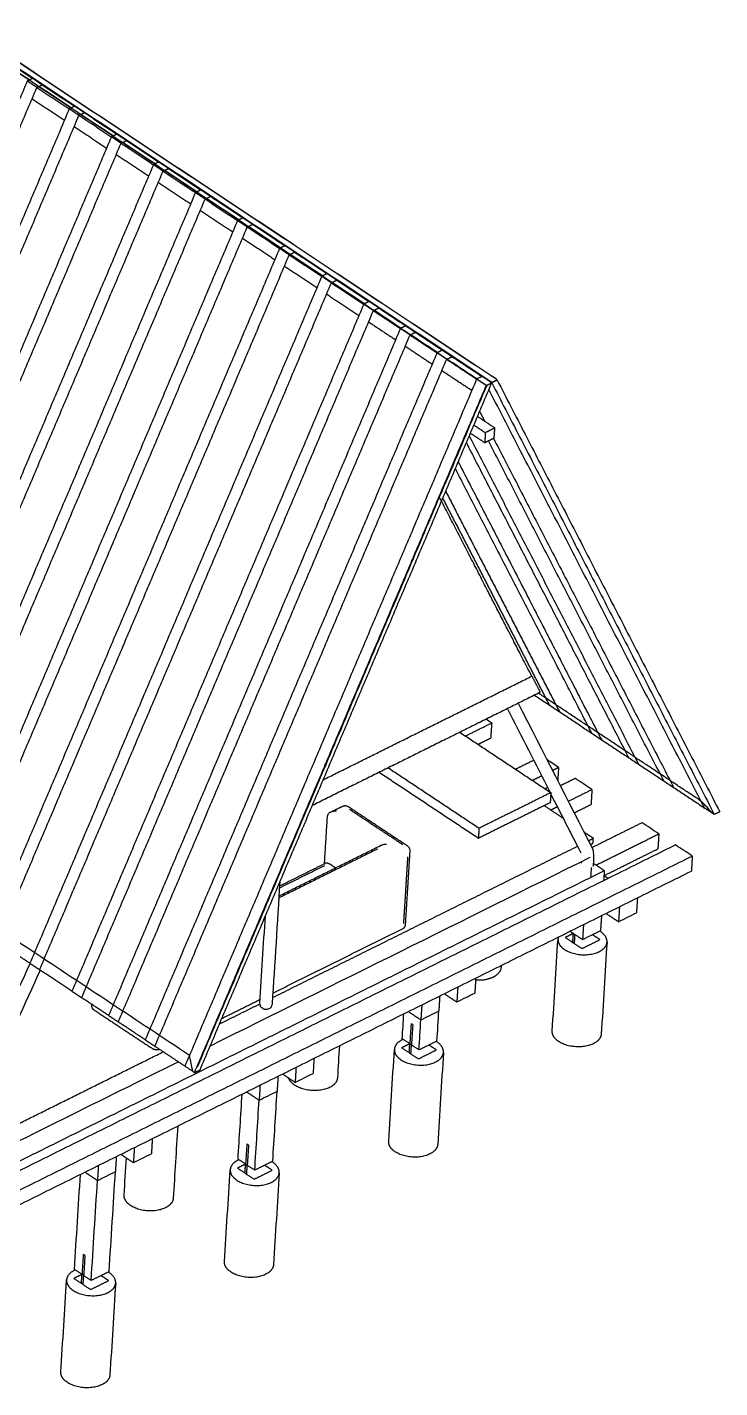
# Model space of a CAD drawing. Header units: centimetres. Extents: x 7653 to 15270, y 5751 to 14937.
# Drawn here: x 14525 to 15270, y 11449 to 12913 of the extents above; entities that cross this region are included whole.
import ezdxf

# ---------------------------------------------------------------- set-up
doc = ezdxf.new("R2010")
doc.units = ezdxf.units.CM
for name, color, linetype, true_color in [('Make2D$Visible$Curves$base', 7, 'Continuous', 0x000000), ('Make2D$Visible$Curves$Default', 7, 'Continuous', 0x000000), ('Make2D$Visible$Curves$estructura', 7, 'Continuous', 0x402a2a), ('Make2D$Visible$Curves$Mesa y bancas', 7, 'Continuous', 0x000000), ('Make2D$Visible$Curves$Segundo piso', 7, 'Continuous', 0x000000), ('Make2D$Visible$Curves$techo', 7, 'Continuous', 0x000000)]:
    doc.layers.add(name, color=color, linetype=linetype, true_color=true_color)

msp = doc.modelspace()

# ---------------------------------------------------------------- linework, layer by layer
at = {"layer": 'Make2D$Visible$Curves$base'}
for points, degree in [([(14996.2, 12150.2), (15010.3, 12157.2), (15024.4, 12164.2)], 2), ([(15024.4, 12164.2), (15022.3, 12165.5), (15020.3, 12166.9), (15018.3, 12168.2)], 3), ([(15024.4, 12164.2), (15023.8, 12156.1), (15023.3, 12148)], 2), ([(15009.7, 12141.2), (15016.5, 12144.6), (15023.3, 12148)], 2), ([(15069.7, 12124.1), (15059.9, 12119.2), (15050.1, 12114.4)], 2), ([(15096.3, 12116.4), (15092.1, 12119.2), (15088, 12121.9), (15083.9, 12124.6)], 3), ([(15089.7, 12113.2), (15093, 12114.8), (15096.3, 12116.4)], 2), ([(15096.3, 12116.4), (15095.8, 12109.3), (15095.4, 12102.1)], 2), ([(15068.1, 12102.4), (15073.1, 12104.9), (15078.1, 12107.4)], 2), ([(15114.2, 12104.5), (15106.2, 12100.5), (15098.2, 12096.6)], 2), ([(15132.2, 12092.6), (15126.2, 12096.6), (15120.2, 12100.5), (15114.2, 12104.5)], 3), ([(15081.6, 12093.5), (15083, 12094.2), (15084.5, 12094.9)], 2), ([(15086.6, 12090.8), (15086.3, 12090.6), (15086.1, 12090.5)], 2), ([(15106.7, 12079.9), (15119.4, 12086.2), (15132.2, 12092.6)], 2), ([(15132.2, 12092.6), (15131.7, 12084.5), (15131.2, 12076.4)], 2), ([(15101.5, 12061.4), (15091.1, 12068.3), (15080.8, 12075.2)], 2), ([(15087.8, 12070.5), (15091.4, 12072.3), (15095.1, 12074.1)], 2), ([(15113, 12067.4), (15122.1, 12071.9), (15131.2, 12076.4)], 2), ([(15101.3, 12061.6), (15101.4, 12061.6), (15101.4, 12061.6)], 2), ([(15186.1, 12056.8), (15159.1, 12043.4), (15132.1, 12029.9)], 2), ([(15204.1, 12044.9), (15198.1, 12048.8), (15192.1, 12052.8), (15186.1, 12056.8)], 3), ([(15133.7, 12040.1), (15128.6, 12043.4), (15123.5, 12046.8)], 2), ([(15128.3, 12037.4), (15131, 12038.7), (15133.7, 12040.1)], 2), ([(15133.3, 12034.7), (15133.5, 12037.4), (15133.7, 12040.1)], 2), ([(15136.5, 12011.2), (15170.3, 12028), (15204.1, 12044.9)], 2), ([(15204.1, 12044.9), (15203.6, 12036.8), (15203.1, 12028.7)], 2), ([(15222.1, 12032.9), (14787.3, 11816.9), (14352.6, 11600.8)], 2), ([(14788.7, 11868.6), (14952.7, 11950.1), (15116.7, 12031.6)], 2), ([(15130.4, 12033.2), (15131.9, 12033.9), (15133.3, 12034.7)], 2), ([(15145.1, 11999.9), (15174.1, 12014.3), (15203.1, 12028.7)], 2), ([(15240.1, 12021), (15234.1, 12025), (15228.1, 12028.9), (15222.1, 12032.9)], 3), ([(14370.5, 11588.9), (14805.3, 11804.9), (15240.1, 12021)], 2), ([(15145.5, 12005.3), (15139.5, 12009.2), (15133.6, 12013.2)], 2), ([(15240.1, 12021), (15239.6, 12012.9), (15239.1, 12004.8)], 2), ([(14369.5, 11572.7), (14804.3, 11788.8), (15239.1, 12004.8)], 2), ([(14430.5, 11650), (14788, 11827.6), (15145.5, 12005.3)], 2), ([(15145.5, 12005.3), (15145.1, 11999.9), (15144.8, 11994.5)], 2), ([(15149.6, 11996.9), (15147.4, 11998.4), (15145.1, 11999.9)], 2), ([(15161.8, 11966.4), (15161.3, 11958.3), (15160.8, 11950.3)], 2), ([(15181.1, 11976), (15180.6, 11968), (15180.1, 11959.9)], 2), ([(15142.5, 11956.8), (15141.9, 11948.7), (15141.4, 11940.7)], 2), ([(15147.3, 11959.2), (15154, 11954.7), (15160.8, 11950.3)], 2), ([(15160.8, 11950.3), (15167.2, 11953.5), (15173.6, 11956.7), (15180.1, 11959.9)], 3), ([(15112.2, 11937.6), (15107.9, 11935.5), (15103.5, 11933.3)], 2), ([(15108.6, 11940), (15115.4, 11935.5), (15122.1, 11931.1)], 2), ([(15111.6, 11927.9), (15111.9, 11932.8), (15112.2, 11937.6)], 2), ([(15113.4, 11926.7), (15113.7, 11931.6), (15114, 11936.4)], 2), ([(15123.1, 11947.2), (15122.6, 11939.1), (15122.1, 11931.1)], 2), ([(15122.1, 11931.1), (15128.6, 11934.3), (15135, 11937.5), (15141.4, 11940.7)], 3), ([(15140.8, 11931), (15136.8, 11933.7), (15132.7, 11936.4)], 2), ([(15089.5, 11832.6), (15091.6, 11865.6), (15093.6, 11898.6), (15095.7, 11931.6)], 3), ([(15103.5, 11933.3), (15112.5, 11927.3), (15121.5, 11921.4)], 2), ([(15121.5, 11921.4), (15131.2, 11926.2), (15140.8, 11931)], 2), ([(15148.4, 11928.3), (15146.4, 11895.3), (15144.3, 11862.3), (15142.2, 11829.3)], 3), ([(15034.5, 11903.2), (15034.5, 11902.4), (15034.4, 11901.6), (15034.4, 11900.9)], 3), ([(14987.9, 11880), (14987.4, 11871.9), (14986.9, 11863.9)], 2), ([(15007.2, 11889.6), (15006.7, 11881.5), (15006.2, 11873.5)], 2), ([(14731.7, 11840.3), (14753.4, 11851.1), (14775.1, 11861.9)], 2), ([(14968.5, 11870.4), (14968, 11862.3), (14967.5, 11854.3)], 2), ([(14973.4, 11872.8), (14980.1, 11868.3), (14986.9, 11863.9)], 2), ([(14986.9, 11863.9), (14993.3, 11867.1), (14999.7, 11870.3), (15006.2, 11873.5)], 3), ([(14928.2, 11824.3), (14928.8, 11833.3), (14929.3, 11842.2), (14929.9, 11851.2)], 3), ([(14934.7, 11853.6), (14941.5, 11849.1), (14948.2, 11844.7)], 2), ([(14949.2, 11860.8), (14948.7, 11852.7), (14948.2, 11844.7)], 2), ([(14948.2, 11844.7), (14954.7, 11847.9), (14961.1, 11851.1), (14967.5, 11854.3)], 3), ([(14965.5, 11821.9), (14966.2, 11832.7), (14966.9, 11843.5), (14967.5, 11854.3)], 3), ([(14937.7, 11840.4), (14937, 11829.7), (14936.3, 11818.9)], 2), ([(14939.5, 11839.3), (14938.9, 11839.7), (14938.3, 11840), (14937.7, 11840.4)], 3), ([(14939.5, 11839.3), (14938.8, 11828.5), (14938.1, 11817.7)], 2), ([(14946.2, 11812.3), (14946.9, 11823.1), (14947.5, 11833.9), (14948.2, 11844.6)], 3), ([(14936.3, 11818.9), (14932, 11816.8), (14927.6, 11814.6)], 2), ([(14946.2, 11812.3), (14937.2, 11818.3), (14928.2, 11824.3)], 2), ([(14935.7, 11809.2), (14936, 11814.1), (14936.3, 11818.9)], 2), ([(14937.5, 11808), (14937.8, 11812.9), (14938.1, 11817.7)], 2), ([(14965.5, 11821.9), (14955.9, 11817.1), (14946.2, 11812.3)], 2), ([(14964.9, 11812.3), (14960.9, 11814.9), (14956.8, 11817.6)], 2), ([(14447.7, 11699.1), (14559.4, 11754.7), (14671.2, 11810.3)], 2), ([(14833.3, 11803.2), (14832.8, 11795.1), (14832.3, 11787)], 2), ([(14860.6, 11816.8), (14859.9, 11805.2), (14859.2, 11793.7), (14858.5, 11782.2)], 3), ([(14913.6, 11713.9), (14915.6, 11746.9), (14917.7, 11779.9), (14919.8, 11812.9)], 3), ([(14927.6, 11814.6), (14936.6, 11808.6), (14945.6, 11802.7)], 2), ([(14945.6, 11802.7), (14955.3, 11807.5), (14964.9, 11812.3)], 2), ([(14972.5, 11809.6), (14970.4, 11776.6), (14968.4, 11743.6), (14966.3, 11710.6)], 3), ([(14814, 11793.6), (14813.5, 11785.5), (14813, 11777.4)], 2), ([(14775.3, 11774.4), (14774.8, 11766.3), (14774.3, 11758.2)], 2), ([(14794.6, 11784), (14794.1, 11775.9), (14793.6, 11767.8)], 2), ([(14799.5, 11786.4), (14806.2, 11781.9), (14813, 11777.4)], 2), ([(14813, 11777.4), (14819.4, 11780.6), (14825.8, 11783.8), (14832.3, 11787)], 3), ([(14751.6, 11694.8), (14753.1, 11718.1), (14754.5, 11741.5), (14756, 11764.8)], 3), ([(14760.8, 11767.2), (14767.6, 11762.7), (14774.3, 11758.2)], 2), ([(14774.3, 11758.2), (14780.7, 11761.4), (14787.2, 11764.6), (14793.6, 11767.8)], 3), ([(14788.9, 11692.5), (14790.5, 11717.6), (14792.1, 11742.7), (14793.6, 11767.8)], 3), ([(14769.6, 11682.9), (14771.2, 11708), (14772.7, 11733.1), (14774.3, 11758.2)], 3), ([(14686.7, 11730.3), (14685.1, 11704.5), (14683.5, 11678.6), (14681.9, 11652.7)], 3), ([(14659.4, 11716.8), (14658.9, 11708.7), (14658.4, 11700.6)], 2), ([(14640.1, 11707.2), (14639.6, 11699.1), (14639, 11691)], 2), ([(14639, 11691), (14645.5, 11694.2), (14651.9, 11697.4), (14658.4, 11700.6)], 3), ([(14761.1, 11711), (14760.4, 11700.2), (14759.7, 11689.4)], 2), ([(14762.9, 11709.8), (14762.3, 11710.2), (14761.7, 11710.6), (14761.1, 11711)], 3), ([(14762.9, 11709.8), (14762.2, 11699), (14761.5, 11688.2)], 2), ([(14601.4, 11688), (14600.9, 11679.9), (14600.4, 11671.8)], 2), ([(14620.7, 11697.6), (14620.2, 11689.5), (14619.7, 11681.4)], 2), ([(14625.6, 11700), (14632.3, 11695.5), (14639, 11691)], 2), ([(14629.1, 11656), (14629.9, 11669.3), (14630.8, 11682.6), (14631.6, 11696)], 3), ([(14759.7, 11689.4), (14755.4, 11687.3), (14751, 11685.1)], 2), ([(14769.6, 11682.9), (14760.6, 11688.8), (14751.6, 11694.8)], 2), ([(14759.1, 11679.7), (14759.4, 11684.6), (14759.7, 11689.4)], 2), ([(14760.9, 11678.5), (14761.2, 11683.4), (14761.5, 11688.2)], 2), ([(14788.9, 11692.5), (14779.3, 11687.7), (14769.6, 11682.9)], 2), ([(14788.3, 11682.8), (14784.3, 11685.5), (14780.2, 11688.1)], 2), ([(14575.7, 11576.1), (14577.8, 11610.2), (14580, 11644.3), (14582.1, 11678.4)], 3), ([(14586.9, 11680.8), (14593.7, 11676.3), (14600.4, 11671.8)], 2), ([(14593.7, 11564.1), (14595.9, 11600), (14598.2, 11635.9), (14600.4, 11671.8)], 3), ([(14600.4, 11671.8), (14606.8, 11675), (14613.3, 11678.2), (14619.7, 11681.4)], 3), ([(14613, 11573.7), (14615.2, 11609.6), (14617.5, 11645.5), (14619.7, 11681.4)], 3), ([(14737, 11584.4), (14739, 11617.4), (14741.1, 11650.4), (14743.2, 11683.4)], 3), ([(14751, 11685.1), (14760, 11679.1), (14769, 11673.2)], 2), ([(14769, 11673.2), (14778.7, 11678), (14788.3, 11682.8)], 2), ([(14795.9, 11680.1), (14793.8, 11647.1), (14791.8, 11614.1), (14789.7, 11581.1)], 3), ([(14585.1, 11592.2), (14584.5, 11581.5), (14583.8, 11570.7)], 2), ([(14586.9, 11591), (14586.3, 11591.4), (14585.7, 11591.8), (14585.1, 11592.2)], 3), ([(14586.9, 11591), (14586.3, 11580.3), (14585.6, 11569.5)], 2), ([(14583.8, 11570.7), (14579.4, 11568.5), (14575.1, 11566.4)], 2), ([(14593.7, 11564.1), (14584.7, 11570.1), (14575.7, 11576.1)], 2), ([(14583.2, 11561), (14583.5, 11565.9), (14583.8, 11570.7)], 2), ([(14585, 11559.8), (14585.3, 11564.7), (14585.6, 11569.5)], 2), ([(14613, 11573.7), (14603.3, 11568.9), (14593.7, 11564.1)], 2), ([(14612.4, 11564), (14608.3, 11566.7), (14604.3, 11569.4)], 2), ([(14561, 11465.6), (14563.1, 11498.7), (14565.2, 11531.7), (14567.2, 11564.7)], 3), ([(14575.1, 11566.4), (14584.1, 11560.4), (14593.1, 11554.4)], 2), ([(14593.1, 11554.4), (14602.7, 11559.2), (14612.4, 11564)], 2), ([(14620, 11561.4), (14617.9, 11528.4), (14615.9, 11495.4), (14613.8, 11462.3)], 3)]:
    msp.add_open_spline(points, degree=degree, dxfattribs=at)
for points, weights, knots in [([(15148.4, 11928.3), (15148.8, 11934.7), (15141.4, 11939.6), (15140.9, 11939.9), (15140.5, 11940.2)], [0.853553390593, 0.853553390593, 1, 0.989744446938, 0.980207083044], [1, 1, 1, 1.2, 1.2, 1.2140059, 1.2140059, 1.2140059]), ([(15095.7, 11931.6), (15095.3, 11925.3), (15102.7, 11920.4), (15120.7, 11908.5), (15140, 11918.1), (15148, 11922), (15148.4, 11928.3)], [0.853553390593, 0.853553390593, 1, 0.707106781187, 1, 0.853553390593, 0.853553390593], [0.2, 0.2, 0.2, 0.4, 0.4, 0.8, 0.8, 1, 1, 1]), ([(15034.4, 11900.9), (15034, 11894.6), (15026, 11890.6), (15018, 11886.6), (15007.1, 11887.3)], [0.853553390593, 0.853553390593, 1, 0.853563302715, 0.853553391264], [-1, -1, -1, -0.8, -0.8, -0.6000135, -0.6000135, -0.6000135]), ([(15142.2, 11829.3), (15141.8, 11823), (15133.8, 11819), (15114.5, 11809.4), (15096.5, 11821.3), (15089.1, 11826.3), (15089.5, 11832.6)], [0.853553390593, 0.853553390593, 1, 0.707106781187, 1, 0.853581893434, 0.853553396141], [-1, -1, -1, -0.8, -0.8, -0.4, -0.4, -0.2000389, -0.2000389, -0.2000389]), ([(14972.5, 11809.6), (14972.9, 11815.9), (14965.5, 11820.9), (14965, 11821.2), (14964.5, 11821.5)], [0.853553390593, 0.853553390593, 1, 0.98974941733, 0.980216327852], [1, 1, 1, 1.2, 1.2, 1.2139991, 1.2139991, 1.2139991]), ([(14919.8, 11812.9), (14919.4, 11806.6), (14926.8, 11801.7), (14944.8, 11789.7), (14964.1, 11799.3), (14972.1, 11803.3), (14972.5, 11809.6)], [0.853553390593, 0.853553390593, 1, 0.707106781187, 1, 0.853553390593, 0.853553390593], [0.2, 0.2, 0.2, 0.4, 0.4, 0.8, 0.8, 1, 1, 1]), ([(14858.5, 11782.2), (14858.1, 11775.9), (14850.1, 11771.9), (14830.7, 11762.3), (14812.8, 11774.2), (14807.6, 11777.6), (14806.2, 11781.9)], [0.853553390593, 0.853553390593, 1, 0.707106781187, 1, 0.894497399989, 0.86500064712], [-1, -1, -1, -0.8, -0.8, -0.4, -0.4, -0.2559166, -0.2559166, -0.2559166]), ([(14966.3, 11710.6), (14965.9, 11704.3), (14957.9, 11700.3), (14938.6, 11690.7), (14920.6, 11702.6), (14913.2, 11707.5), (14913.6, 11713.9)], [0.853553390593, 0.853553390593, 1, 0.707106781187, 1, 0.853581893434, 0.853553396141], [-1, -1, -1, -0.8, -0.8, -0.4, -0.4, -0.2000389, -0.2000389, -0.2000389]), ([(14795.9, 11680.1), (14796.3, 11686.4), (14788.9, 11691.4), (14788.4, 11691.7), (14787.9, 11692)], [0.853553390593, 0.853553390593, 1, 0.989744446938, 0.980207083044], [1, 1, 1, 1.2, 1.2, 1.2140059, 1.2140059, 1.2140059]), ([(14743.2, 11683.4), (14742.8, 11677.1), (14750.2, 11672.2), (14768.2, 11660.2), (14787.5, 11669.8), (14795.5, 11673.8), (14795.9, 11680.1)], [0.853553390593, 0.853553390593, 1, 0.707106781187, 1, 0.853553390593, 0.853553390593], [0.2, 0.2, 0.2, 0.4, 0.4, 0.8, 0.8, 1, 1, 1]), ([(14681.9, 11652.7), (14681.5, 11646.4), (14673.5, 11642.4), (14654.1, 11632.8), (14636.2, 11644.7), (14628.7, 11649.7), (14629.1, 11656)], [0.853553390593, 0.853553390593, 1, 0.707106781187, 1, 0.853581893433, 0.853553396141], [-1, -1, -1, -0.8, -0.8, -0.4, -0.4, -0.2000389, -0.2000389, -0.2000389]), ([(14789.7, 11581.1), (14789.3, 11574.8), (14781.3, 11570.8), (14762, 11561.2), (14744, 11573.1), (14736.6, 11578.1), (14737, 11584.4)], [0.853553390593, 0.853553390593, 1, 0.707106781187, 1, 0.853581893434, 0.853553396141], [-1, -1, -1, -0.8, -0.8, -0.4, -0.4, -0.2000389, -0.2000389, -0.2000389]), ([(14620, 11561.4), (14620.4, 11567.7), (14612.9, 11572.7), (14612.5, 11573), (14612, 11573.2)], [0.853553390593, 0.853553390593, 1, 0.989744446938, 0.980207083044], [1, 1, 1, 1.2, 1.2, 1.2140059, 1.2140059, 1.2140059]), ([(14567.2, 11564.7), (14566.8, 11558.4), (14574.3, 11553.5), (14592.3, 11541.5), (14611.6, 11551.1), (14619.6, 11555.1), (14620, 11561.4)], [0.853553390593, 0.853553390593, 1, 0.707106781187, 1, 0.853553390593, 0.853553390593], [0.2, 0.2, 0.2, 0.4, 0.4, 0.8, 0.8, 1, 1, 1]), ([(14613.8, 11462.3), (14613.4, 11456), (14605.4, 11452.1), (14586.1, 11442.5), (14568.1, 11454.4), (14560.6, 11459.3), (14561, 11465.6)], [0.853553390593, 0.853553390593, 1, 0.707106781187, 1, 0.853581893434, 0.853553396141], [-1, -1, -1, -0.8, -0.8, -0.4, -0.4, -0.2000389, -0.2000389, -0.2000389])]:
    msp.add_rational_spline(points, weights, degree=2, knots=knots, dxfattribs=at)
for points, weights in [([(15096.1, 11933.8), (15095.7, 11932.7), (15095.7, 11931.6)], [0.857864376269, 0.853553390593, 0.853553390593]), ([(14928.2, 11823.2), (14920.1, 11819.2), (14919.8, 11812.9)], [1, 0.853553390593, 0.853553390593]), ([(14929.1, 11823.7), (14928.6, 11823.4), (14928.2, 11823.2)], [0.980140324535, 0.989708549405, 1]), ([(14751.6, 11693.7), (14743.6, 11689.7), (14743.2, 11683.4)], [1, 0.853553390593, 0.853553390593]), ([(14752.5, 11694.2), (14752, 11694), (14751.6, 11693.7)], [0.980171253975, 0.989725182028, 1]), ([(14575.6, 11575), (14567.6, 11571), (14567.2, 11564.7)], [1, 0.853553390593, 0.853553390593]), ([(14576.6, 11575.5), (14576.1, 11575.2), (14575.6, 11575)], [0.9801844583, 0.98973228217, 1])]:
    msp.add_rational_spline(points, weights, degree=2, dxfattribs=at)
at = {"layer": 'Make2D$Visible$Curves$Default'}
for points, knots in [([(14850.8, 12068), (14850.6, 12067.9), (14850, 12067.6), (14849.2, 12067), (14848.4, 12066.2), (14848, 12065.3), (14847.8, 12064.7), (14847.8, 12064.4)], [-4.252133, -4.252133, -4.252133, -4.252133, -3.698256, -2.65141, -1.691158, -0.812086, 0, 0, 0, 0]), ([(14857.5, 12069.2), (14857, 12069.2), (14855.9, 12069.2), (14854.4, 12069.1), (14852.9, 12068.8), (14851.7, 12068.4), (14851, 12068.1), (14850.8, 12068)], [-9.538385, -9.538385, -9.538385, -9.538385, -8.395543, -7.206329, -6.003521, -4.823219, -4.252133, -4.252133, -4.252133, -4.252133]), ([(14911.4, 12033.4), (14910.9, 12033.4), (14909.9, 12033.4), (14908.3, 12033.3), (14906.8, 12033), (14905.6, 12032.6), (14904.9, 12032.3), (14904.7, 12032.2)], [-9.538385, -9.538385, -9.538385, -9.538385, -8.395543, -7.206329, -6.003521, -4.823219, -4.252133, -4.252133, -4.252133, -4.252133]), ([(14933.4, 12032.3), (14933.7, 12032.2), (14933.9, 12031.9), (14934.2, 12031.7), (14934.4, 12031.5), (14934.6, 12031.3), (14934.8, 12031.1), (14935.2, 12030.6), (14935.5, 12030.1), (14935.8, 12029.5), (14936.2, 12028.5), (14936.4, 12027.5), (14936.3, 12026.4)], [3.561571, 3.561571, 3.561571, 3.561571, 4.580438, 4.580438, 4.580438, 5.473841, 5.473841, 5.473841, 7.360982, 7.360982, 7.360982, 10.52161, 10.52161, 10.52161, 10.52161])]:
    msp.add_open_spline(points, degree=3, knots=knots, dxfattribs=at)
for points in [[(14850.8, 12068), (14857.3, 12071.3), (14863.9, 12074.5)], [(14870.5, 12074.1), (14901.9, 12053.2), (14933.4, 12032.3)], [(14928.6, 12033.2), (14900.1, 12052.1), (14871.6, 12071)], [(14844.6, 12012.8), (14846.2, 12038.6), (14847.8, 12064.4)], [(14901.7, 12028.6), (14848.6, 12002.2), (14795.4, 11975.8)], [(14795.6, 11978), (14850.1, 12005.1), (14904.7, 12032.2)], [(14936.3, 12026.4), (14933.8, 11986), (14931.3, 11945.7)], [(14844.5, 12010.5), (14820.3, 11998.5), (14796.1, 11986.5)], [(14796.3, 11988.8), (14821.1, 12001.1), (14846, 12013.5)], [(14856.4, 12008.2), (14852.8, 12010.6), (14849.3, 12012.9)], [(14934, 12020.2), (14931.7, 11984.3), (14929.5, 11948.5)], [(14770.4, 11973.7), (14770.4, 11973.7), (14770.4, 11973.7)], [(14789, 11873.5), (14859.1, 11908.3), (14929.2, 11943.1)], [(14594.3, 11858.6), (14594.4, 11859.9), (14594.5, 11861.2)], [(14734.2, 11846.2), (14754.8, 11856.4), (14775.4, 11866.7)], [(14596.1, 11855.8), (14627.5, 11834.9), (14659, 11814.1)]]:
    msp.add_open_spline(points, degree=2, dxfattribs=at)
msp.add_rational_spline([(14863.9, 12074.5), (14864.2, 12074.7), (14864.6, 12074.8), (14865.8, 12075.3), (14867.2, 12075.2), (14868.6, 12075.1), (14869.8, 12074.5), (14870.1, 12074.3), (14870.5, 12074.1)], [0.891532965852, 0.877972212016, 0.867490657464, 0.831811581296, 0.831811581296, 0.831811581296, 0.867490657464, 0.877972212016, 0.891532965852], degree=2, knots=[1.76924, 1.76924, 1.76924, 2.505201, 2.505201, 5.222403, 5.222403, 7.939605, 7.939605, 8.675566, 8.675566, 8.675566], dxfattribs=at)
for points, weights in [([(14846, 12013.5), (14847.4, 12014.2), (14849.3, 12012.9)], [0.85355339059, 0.85355339059, 1]), ([(14599.6, 11938.1), (14599.6, 11938.1), (14599.6, 11938.1)], [0.962924248763, 0.962964010058, 0.963005377233]), ([(14601.2, 11941.8), (14601.3, 11941.9), (14601.4, 11942)], [0.989582449865, 0.994375656863, 1]), ([(14929.2, 11943.1), (14931.2, 11944.1), (14931.3, 11945.7)], [1, 0.853553390593, 0.853553390593]), ([(14594.3, 11858.6), (14594.2, 11857.1), (14596.1, 11855.8)], [0.853553390593, 0.853553390593, 1]), ([(14659, 11814.1), (14662.5, 11811.7), (14667.1, 11813)], [1, 0.752807279751, 0.922860415802])]:
    msp.add_rational_spline(points, weights, degree=2, dxfattribs=at)
at = {"layer": 'Make2D$Visible$Curves$estructura'}
for points, degree in [([(14830.1, 12617.6), (14830, 12617.4), (14829.9, 12617.3), (14829.8, 12617.1)], 3), ([(14830, 12617.7), (14830.1, 12617.7), (14830.1, 12617.6), (14830.1, 12617.6)], 3), ([(14821, 12596.4), (14821, 12596.5), (14821, 12596.6), (14821, 12596.8)], 3), ([(15009.1, 12494.1), (15018.5, 12487.9), (15027.8, 12481.7)], 2), ([(15001.5, 12476.1), (15009.2, 12471), (15016.9, 12465.9)], 2), ([(15005.2, 12484.8), (15011.4, 12480.7), (15017.6, 12476.6)], 2), ([(15017.6, 12476.6), (15017.2, 12471.3), (15016.9, 12465.9)], 2), ([(15027.8, 12481.7), (15022.7, 12479.2), (15017.6, 12476.6)], 2), ([(15027.1, 12471), (15027.4, 12476.3), (15027.8, 12481.7)], 2), ([(15016.9, 12465.9), (15022, 12468.4), (15027.1, 12471)], 2), ([(15053, 12185.4), (15079.7, 12133), (15106.3, 12080.6), (15133, 12028.2)], 3), ([(15087.1, 12089.8), (15071.8, 12119.8), (15056.6, 12149.7), (15041.4, 12179.7)], 3), ([(15120.5, 12024.2), (15109.6, 12045.5), (15098.8, 12066.8), (15087.9, 12088.1)], 3), ([(15133, 12028.2), (15133, 12028.2), (15133, 12028.2), (15133, 12028.2)], 3), ([(15133.7, 12024.8), (15133.7, 12024.6), (15133.6, 12024.4), (15133.6, 12024.2)], 3), ([(15130.1, 12019.4), (14993.9, 11951.7), (14857.7, 11884.1), (14721.5, 11816.4)], 3), ([(15120.9, 12013.2), (15120.9, 12013.8), (15120.9, 12014.3), (15121, 12014.9)], 3), ([(15131.5, 12008.8), (15131.3, 12005.4), (15131, 12001.7), (15130.7, 11997.9)], 3), ([(15133.7, 12013.6), (15133.6, 12012.3), (15133.5, 12011), (15133.4, 12009.7)], 3), ([(14796.5, 11993.1), (14793.8, 11949.4), (14791.1, 11905.6), (14788.3, 11861.9)], 3), ([(14775.1, 11862.7), (14777.1, 11894), (14779, 11925.2), (14781, 11956.5)], 3), ([(14428.4, 11688.4), (14461.6, 11760.7), (14494.8, 11833), (14528, 11905.4)], 3), ([(14538.9, 11898.1), (14505.3, 11824.8), (14471.7, 11751.5), (14438, 11678.2)], 3), ([(14687.5, 11799.5), (14604.4, 11758.2), (14521.4, 11716.9), (14438.3, 11675.6)], 3)]:
    msp.add_open_spline(points, degree=degree, dxfattribs=at)
for points, knots in [([(15133, 12028.2), (15133.1, 12027.9), (15133.2, 12027.7), (15133.3, 12027.4), (15133.6, 12026.6), (15133.7, 12025.7), (15133.7, 12024.8)], [3.362934, 3.362934, 3.362934, 3.362934, 4.19994, 4.19994, 4.19994, 6.837049, 6.837049, 6.837049, 6.837049]), ([(15133.6, 12024.2), (15133.8, 12023.2), (15133.9, 12022.1), (15133.9, 12021.2), (15134, 12019.4), (15133.9, 12017.6), (15133.8, 12016), (15133.8, 12015.2), (15133.7, 12014.4), (15133.7, 12013.6)], [3.153059, 3.153059, 3.153059, 3.153059, 6.435186, 6.435186, 6.435186, 12.472839, 12.472839, 12.472839, 15.309742, 15.309742, 15.309742, 15.309742]), ([(14788.3, 11861.9), (14788.3, 11860.8), (14787.9, 11859.8), (14787.4, 11858.9), (14787.2, 11858.6), (14787, 11858.3), (14786.8, 11858), (14786.2, 11857.3), (14785.5, 11856.7), (14784.7, 11856.4), (14784.1, 11856.1), (14783.5, 11855.9), (14782.7, 11855.7), (14782.4, 11855.7), (14781.8, 11855.7), (14781.6, 11855.7), (14781.3, 11855.7), (14781, 11855.7), (14780.8, 11855.7), (14780.3, 11855.8), (14780, 11855.9), (14779.1, 11856.2), (14778.6, 11856.4), (14778.1, 11856.8), (14777.3, 11857.3), (14776.7, 11857.9), (14776.2, 11858.6), (14776, 11859), (14775.8, 11859.3), (14775.7, 11859.7), (14775.4, 11860.4), (14775.2, 11861.1), (14775.1, 11861.9)], [0, 0, 0, 0, 3.118067, 3.118067, 3.118067, 4.279373, 4.279373, 4.279373, 6.966358, 6.966358, 6.966358, 8.813127, 8.813127, 9.63725, 9.63725, 10.432561, 10.432561, 10.432561, 11.227872, 11.227872, 12.051995, 12.051995, 13.898764, 13.898764, 13.898764, 16.585749, 16.585749, 16.585749, 17.747055, 17.747055, 17.747055, 20.056467, 20.056467, 20.056467, 20.056467])]:
    msp.add_open_spline(points, degree=3, knots=knots, dxfattribs=at)
at = {"layer": 'Make2D$Visible$Curves$Mesa y bancas'}
for points in [[(14542.6, 12350.3), (14542.6, 12350.3), (14542.6, 12350.3)], [(14990.1, 12154.2), (15039.1, 12121.7), (15088, 12089.2)], [(15010, 12040), (14956.6, 12075.5), (14903.2, 12111)], [(15010.7, 12050.8), (14961.8, 12083.3), (14912.8, 12115.8)], [(15088, 12089.2), (15049.4, 12070), (15010.7, 12050.8)], [(15088, 12089.2), (15087.7, 12083.8), (15087.3, 12078.4)], [(15087.3, 12078.4), (15048.7, 12059.2), (15010, 12040)], [(15010.7, 12050.8), (15010.4, 12045.4), (15010, 12040)]]:
    msp.add_open_spline(points, degree=2, dxfattribs=at)
at = {"layer": 'Make2D$Visible$Curves$Segundo piso'}
msp.add_open_spline([(15067.6, 12214.6), (15067.2, 12215.3), (15066.8, 12216.1), (15066.3, 12217.1), (15066.1, 12217.4), (15065.8, 12218), (15065.6, 12218.3), (15065.1, 12219.3), (15064.8, 12219.9), (15064.1, 12221.2), (15063.7, 12221.9), (15062.4, 12224.4), (15061.5, 12226.2), (15059, 12230.9), (15057.6, 12233.7), (15053.5, 12241.6), (15050.9, 12246.6), (15046.5, 12255.2), (15044.6, 12258.9), (15040.4, 12267), (15038.1, 12271.5), (15033.3, 12280.9), (15030.7, 12285.9), (15027.8, 12291.5), (15027.5, 12292.2), (15026.8, 12293.5), (15026.4, 12294.1), (15025.4, 12296.1), (15024.7, 12297.4), (15023.4, 12300.1), (15022.7, 12301.4), (15021.3, 12304.1), (15020.6, 12305.5), (15018.5, 12309.6), (15017.1, 12312.3), (15014.3, 12317.8), (15012.9, 12320.6), (15010, 12326.1), (15008.6, 12328.9), (15005.7, 12334.4), (15004.3, 12337.2), (15001.3, 12343), (14999.8, 12345.9), (14996.8, 12351.7), (14995.3, 12354.7), (14990.8, 12363.5), (14987.7, 12369.4), (14981.7, 12381.1), (14978.7, 12387), (14974.1, 12395.9), (14972.6, 12398.8), (14970.5, 12402.9), (14969.9, 12404.1), (14968.9, 12405.9), (14968.5, 12406.7), (14968.1, 12407.4)], degree=3, knots=[0, 0, 0, 0, 29.836391, 29.836391, 43.080158, 43.080158, 55.560084, 55.560084, 80.569908, 80.569908, 109.078353, 109.078353, 183.221297, 183.221297, 299.755322, 299.755322, 501.882428, 501.882428, 651.114457, 651.114457, 831.582344, 831.582344, 1033.912533, 1033.912533, 1060.308101, 1060.308101, 1086.881871, 1086.881871, 1140.543545, 1140.543545, 1194.789606, 1194.789606, 1249.506915, 1249.506915, 1360.292864, 1360.292864, 1472.60109, 1472.60109, 1585.371256, 1585.371256, 1698.4784, 1698.4784, 1817.261361, 1817.261361, 1935.988656, 1935.988656, 2174.790133, 2174.790133, 2413.534082, 2413.534082, 2533.071244, 2533.071244, 2579.751965, 2579.751965, 2610.025309, 2610.025309, 2610.025309, 2610.025309], dxfattribs=at)
for points in [[(14843.2, 12103.1), (14955.4, 12158.9), (15067.6, 12214.6)], [(15067.6, 12214.6), (15072.1, 12205.9), (15076.6, 12197.2)], [(15076.6, 12197.2), (14954, 12136.2), (14831.4, 12075.3)]]:
    msp.add_open_spline(points, degree=2, dxfattribs=at)
at = {"layer": 'Make2D$Visible$Curves$techo'}
for points, degree in [([(15024.4, 12530.5), (14336.3, 12987.3), (13648.1, 13444)], 2), ([(15023.3, 12531.5), (14335.9, 12987.8), (13648.5, 13444.1)], 2), ([(15030.2, 12533.4), (14342.1, 12990.2), (13654, 13446.9)], 2), ([(15029.1, 12534.4), (14341.7, 12990.7), (13654.3, 13447)], 2), ([(14043.5, 13181.4), (14309.7, 13004.7), (14576, 12828)], 2), ([(14530.4, 12857.8), (14513.1, 12869.3), (14495.8, 12880.8)], 2), ([(14530.7, 12858), (14527.8, 12856.5), (14524.9, 12855.1)], 2), ([(14524.9, 12855.1), (14368, 12485.4), (14211.1, 12115.7)], 2), ([(14221.5, 12108.8), (14378.4, 12478.5), (14535.3, 12848.2)], 2), ([(14535.3, 12848.2), (14530.1, 12851.6), (14524.9, 12855.1)], 2), ([(14570, 12824.8), (14552.6, 12836.3), (14535.2, 12847.9)], 2), ([(14535.3, 12848.2), (14538.2, 12849.6), (14541.1, 12851.1)], 2), ([(14572.2, 12826.1), (14560.6, 12833.8), (14549.1, 12841.6), (14537.5, 12849.3)], 3), ([(14541, 12850.8), (14541.1, 12850.9), (14541.1, 12851.1)], 2), ([(14575.7, 12827.8), (14558.3, 12839.3), (14541, 12850.8)], 2), ([(14541.1, 12851.1), (14541.3, 12850.8), (14541.4, 12850.5)], 2), ([(14530.1, 12836.1), (14547.6, 12824.5), (14565, 12812.9)], 2), ([(14576, 12828), (14573, 12826.5), (14570.1, 12825.1)], 2), ([(14576, 12828), (14581.2, 12824.5), (14586.4, 12821.1)], 2), ([(14570.1, 12825.1), (14413.2, 12455.4), (14256.3, 12085.6)], 2), ([(14266.8, 12078.7), (14423.6, 12448.4), (14580.5, 12818.2)], 2), ([(14580.5, 12818.2), (14575.3, 12821.6), (14570.1, 12825.1)], 2), ([(14615.3, 12794.8), (14597.8, 12806.3), (14580.4, 12817.9)], 2), ([(14580.5, 12818.2), (14583.5, 12819.6), (14586.4, 12821.1)], 2), ([(14617.3, 12796), (14605.7, 12803.7), (14594.1, 12811.4), (14582.6, 12819.2)], 3), ([(14586.3, 12820.8), (14586.3, 12820.9), (14586.4, 12821.1)], 2), ([(14620.9, 12797.8), (14603.6, 12809.3), (14586.3, 12820.8)], 2), ([(14586.4, 12821.1), (14586.5, 12820.8), (14586.6, 12820.5)], 2), ([(14586.4, 12821.1), (14603.8, 12809.5), (14621.2, 12797.9)], 2), ([(14575.4, 12806), (14592.8, 12794.5), (14610.2, 12782.9)], 2), ([(14615.4, 12795), (14458.5, 12425.3), (14301.6, 12055.6)], 2), ([(14312, 12048.7), (14468.9, 12418.4), (14625.8, 12788.1)], 2), ([(14621.2, 12797.9), (14618.3, 12796.5), (14615.4, 12795)], 2), ([(14625.8, 12788.1), (14620.6, 12791.6), (14615.4, 12795)], 2), ([(14631.6, 12791), (14626.4, 12794.5), (14621.2, 12797.9)], 2), ([(14660.5, 12764.7), (14643.1, 12776.3), (14625.7, 12787.9)], 2), ([(14625.8, 12788.1), (14628.7, 12789.6), (14631.6, 12791)], 2), ([(14662.3, 12765.8), (14650.7, 12773.6), (14639.2, 12781.3), (14627.6, 12789)], 3), ([(14631.5, 12790.8), (14631.5, 12790.9), (14631.6, 12791)], 2), ([(14666.1, 12767.8), (14648.8, 12779.3), (14631.5, 12790.8)], 2), ([(14631.6, 12791), (14649, 12779.5), (14666.4, 12767.9)], 2), ([(14620.6, 12776), (14638, 12764.4), (14655.5, 12752.9)], 2), ([(14624.2, 12773.6), (14624.2, 12773.6), (14624.2, 12773.6)], 2), ([(14660.6, 12765), (14503.7, 12395.3), (14346.8, 12025.6)], 2), ([(14357.2, 12018.7), (14514.1, 12388.4), (14671, 12758.1)], 2), ([(14666.4, 12767.9), (14663.5, 12766.5), (14660.6, 12765)], 2), ([(14671, 12758.1), (14665.8, 12761.6), (14660.6, 12765)], 2), ([(14666.6, 12768), (14666.5, 12767.9), (14666.4, 12767.9)], 2), ([(14676.8, 12761), (14671.6, 12764.5), (14666.4, 12767.9)], 2), ([(14705.7, 12734.7), (14688.3, 12746.3), (14670.9, 12757.8)], 2), ([(14671, 12758.1), (14673.9, 12759.5), (14676.8, 12761)], 2), ([(14707.3, 12735.7), (14695.8, 12743.5), (14684.2, 12751.2), (14672.7, 12758.9)], 3), ([(14676.7, 12760.7), (14676.8, 12760.9), (14676.8, 12761)], 2), ([(14711.4, 12737.7), (14694.1, 12749.2), (14676.7, 12760.7)], 2), ([(14677, 12761.1), (14676.9, 12761), (14676.8, 12761)], 2), ([(14676.8, 12761), (14677, 12760.7), (14677.1, 12760.5)], 2), ([(14676.8, 12761), (14694.3, 12749.4), (14711.7, 12737.9)], 2), ([(14665.9, 12746), (14683.3, 12734.4), (14700.7, 12722.8)], 2), ([(14705.8, 12735), (14549, 12365.3), (14392.1, 11995.6)], 2), ([(14402.5, 11988.7), (14559.4, 12358.4), (14716.2, 12728.1)], 2), ([(14711.7, 12737.9), (14708.8, 12736.4), (14705.8, 12735)], 2), ([(14716.2, 12728.1), (14711, 12731.5), (14705.8, 12735)], 2), ([(14711.7, 12737.9), (14716.9, 12734.4), (14722.1, 12731)], 2), ([(14751, 12704.7), (14733.5, 12716.2), (14716.1, 12727.8)], 2), ([(14716.2, 12728.1), (14719.2, 12729.5), (14722.1, 12731)], 2), ([(14752.4, 12705.6), (14740.8, 12713.3), (14729.3, 12721.1), (14717.7, 12728.8)], 3), ([(14722, 12730.7), (14722, 12730.8), (14722.1, 12731)], 2), ([(14756.6, 12707.7), (14739.3, 12719.2), (14722, 12730.7)], 2), ([(14722.1, 12731), (14722.2, 12730.7), (14722.4, 12730.4)], 2), ([(14722.1, 12731), (14739.5, 12719.4), (14756.9, 12707.9)], 2), ([(14711.1, 12715.9), (14728.5, 12704.4), (14745.9, 12692.8)], 2), ([(13342.7, 12707.3), (14021.1, 12257), (14699.4, 11806.7)], 2), ([(14751.1, 12704.9), (14594.2, 12335.2), (14437.3, 11965.5)], 2), ([(14447.7, 11958.6), (14604.6, 12328.3), (14761.5, 12698)], 2), ([(14756.9, 12707.8), (14754, 12706.4), (14751.1, 12704.9)], 2), ([(14761.5, 12698), (14756.3, 12701.5), (14751.1, 12704.9)], 2), ([(14756.9, 12707.8), (14762.1, 12704.4), (14767.3, 12700.9)], 2), ([(14796.2, 12674.6), (14778.8, 12686.2), (14761.4, 12697.8)], 2), ([(14761.5, 12698), (14764.4, 12699.5), (14767.3, 12700.9)], 2), ([(14797.4, 12675.5), (14785.9, 12683.2), (14774.3, 12690.9), (14762.8, 12698.7)], 3), ([(14767.2, 12700.7), (14767.3, 12700.8), (14767.3, 12700.9)], 2), ([(14801.8, 12677.7), (14784.5, 12689.2), (14767.2, 12700.7)], 2), ([(14767.3, 12700.9), (14784.7, 12689.4), (14802.2, 12677.8)], 2), ([(14767.3, 12700.9), (14767.5, 12700.7), (14767.6, 12700.4)], 2), ([(14756.3, 12685.9), (14773.8, 12674.4), (14791.2, 12662.8)], 2), ([(14796.3, 12674.9), (14639.4, 12305.2), (14482.5, 11935.5)], 2), ([(14492.9, 11928.6), (14649.8, 12298.3), (14806.7, 12668)], 2), ([(14802.2, 12677.8), (14799.2, 12676.4), (14796.3, 12674.9)], 2), ([(14806.7, 12668), (14801.5, 12671.5), (14796.3, 12674.9)], 2), ([(14798.3, 12675.9), (14798.3, 12675.9), (14798.3, 12675.9)], 2), ([(14802.3, 12677.9), (14802.2, 12677.9), (14802.2, 12677.8)], 2), ([(14812.6, 12670.9), (14807.4, 12674.4), (14802.2, 12677.8)], 2), ([(14841.4, 12644.6), (14824, 12656.2), (14806.6, 12667.7)], 2), ([(14806.7, 12668), (14809.6, 12669.5), (14812.6, 12670.9)], 2), ([(14812.4, 12670.6), (14812.5, 12670.8), (14812.6, 12670.9)], 2), ([(14847.1, 12647.6), (14829.8, 12659.1), (14812.4, 12670.6)], 2), ([(14812.7, 12671), (14812.6, 12671), (14812.6, 12670.9)], 2), ([(14812.6, 12670.9), (14830, 12659.4), (14847.4, 12647.8)], 2), ([(14812.6, 12670.9), (14812.7, 12670.6), (14812.8, 12670.4)], 2), ([(14801.6, 12655.9), (14819, 12644.3), (14836.4, 12632.8)], 2), ([(14841.6, 12644.9), (14684.7, 12275.2), (14527.8, 11905.5)], 2), ([(14538.2, 11898.6), (14695.1, 12268.3), (14852, 12638)], 2), ([(14847.4, 12647.8), (14844.5, 12646.3), (14841.6, 12644.9)], 2), ([(14852, 12638), (14846.8, 12641.4), (14841.6, 12644.9)], 2), ([(14847.4, 12647.8), (14852.6, 12644.3), (14857.8, 12640.9)], 2), ([(14886.7, 12614.6), (14869.3, 12626.1), (14851.8, 12637.7)], 2), ([(14852, 12638), (14854.9, 12639.4), (14857.8, 12640.9)], 2), ([(14887.5, 12615.2), (14876, 12623), (14864.4, 12630.7), (14852.8, 12638.4)], 3), ([(14857.7, 12640.6), (14857.7, 12640.7), (14857.8, 12640.9)], 2), ([(14892.3, 12617.6), (14875, 12629.1), (14857.7, 12640.6)], 2), ([(14857.8, 12640.9), (14875.2, 12629.3), (14892.6, 12617.8)], 2), ([(14857.8, 12640.9), (14857.9, 12640.6), (14858.1, 12640.3)], 2), ([(14846.8, 12625.9), (14864.2, 12614.3), (14881.6, 12602.7)], 2), ([(14886.8, 12614.9), (14729.9, 12245.2), (14573, 11875.4)], 2), ([(14583.4, 11868.5), (14740.3, 12238.2), (14897.2, 12608)], 2), ([(14892.6, 12617.8), (14889.7, 12616.3), (14886.8, 12614.9)], 2), ([(14897.2, 12608), (14892, 12611.4), (14886.8, 12614.9)], 2), ([(14892.8, 12617.8), (14892.7, 12617.8), (14892.6, 12617.8)], 2), ([(14903, 12610.9), (14897.8, 12614.3), (14892.6, 12617.8)], 2), ([(14897.2, 12608), (14900.1, 12609.4), (14903, 12610.9)], 2), ([(14926.7, 12589), (14917.1, 12595.4), (14907.5, 12601.9), (14897.9, 12608.3)], 3), ([(14902.9, 12610.6), (14903, 12610.7), (14903, 12610.9)], 2), ([(14931.7, 12591.5), (14917.3, 12601), (14902.9, 12610.6)], 2), ([(14903, 12610.9), (14958.5, 12574), (15014.1, 12537.2)], 2), ([(14903, 12610.9), (14903.2, 12610.6), (14903.3, 12610.3)], 2), ([(14903.2, 12610.9), (14903.1, 12610.9), (14903, 12610.9)], 2), ([(14892.1, 12595.8), (14906.5, 12586.2), (14921, 12576.6)], 2), ([(14926, 12588.5), (14911.6, 12598.1), (14897.1, 12607.7)], 2), ([(14926.2, 12588.7), (14769.3, 12219), (14612.4, 11849.3)], 2), ([(14622.8, 11842.4), (14779.7, 12212.1), (14936.6, 12581.8)], 2), ([(14932, 12591.6), (14929.1, 12590.2), (14926.2, 12588.7)], 2), ([(14936.6, 12581.8), (14931.4, 12585.3), (14926.2, 12588.7)], 2), ([(14965.5, 12562.3), (14951, 12571.9), (14936.5, 12581.5)], 2), ([(14936.6, 12581.8), (14939.5, 12583.3), (14942.4, 12584.7)], 2), ([(14966, 12562.8), (14956.4, 12569.2), (14946.7, 12575.6), (14937.1, 12582.1)], 3), ([(14942.3, 12584.5), (14942.3, 12584.6), (14942.4, 12584.7)], 2), ([(14971.1, 12565.3), (14956.7, 12574.9), (14942.3, 12584.4)], 2), ([(14943, 12584.3), (14943.1, 12584.1), (14943.3, 12583.8)], 2), ([(14931.4, 12569.7), (14945.9, 12560.1), (14960.4, 12550.4)], 2), ([(14971.4, 12565.5), (14968.5, 12564), (14965.6, 12562.6)], 2), ([(14970.5, 12565.7), (14970.3, 12566), (14970.2, 12566.3)], 2), ([(14965.6, 12562.6), (14808.7, 12192.9), (14651.8, 11823.1)], 2), ([(14662.2, 11816.2), (14819.1, 12186), (14976, 12555.7)], 2), ([(14976, 12555.7), (14970.8, 12559.1), (14965.6, 12562.6)], 2), ([(15008.1, 12534), (14992, 12544.7), (14975.9, 12555.4)], 2), ([(14976, 12555.7), (14978.9, 12557.1), (14981.8, 12558.6)], 2), ([(14981.7, 12558.3), (14981.8, 12558.4), (14981.8, 12558.6)], 2), ([(15013.8, 12537), (14997.7, 12547.6), (14981.7, 12558.3)], 2), ([(14970.8, 12543.5), (14986.5, 12533.1), (15002.2, 12522.7)], 2), ([(15014.1, 12537.2), (15011.1, 12535.7), (15008.2, 12534.3)], 2), ([(15024.5, 12530.3), (15019.3, 12533.7), (15014.1, 12537.2)], 2), ([(15014.2, 12537.2), (15014.1, 12537.2), (15014.1, 12537.2)], 2), ([(15008.2, 12534.3), (14851.3, 12164.6), (14694.4, 11794.8)], 2), ([(14704.8, 11787.9), (14861.7, 12157.6), (15018.6, 12527.4)], 2), ([(14710.7, 11790.8), (14867.6, 12160.5), (15024.5, 12530.3)], 2), ([(15003.5, 12523.2), (15003.1, 12523), (15002.6, 12522.9), (15002.2, 12522.7)], 3), ([(15018.6, 12527.4), (15013.4, 12530.8), (15008.2, 12534.3)], 2), ([(15018.6, 12527.4), (15021.5, 12528.8), (15024.5, 12530.3)], 2), ([(15253.4, 12072.6), (15137.4, 12297.8), (15021.4, 12523)], 2), ([(15030.2, 12533.4), (15027.3, 12531.9), (15024.4, 12530.5)], 2), ([(15030.3, 12533.2), (15027.4, 12531.7), (15024.5, 12530.3)], 2), ([(15024.5, 12530.3), (15144.1, 12298), (15263.8, 12065.7)], 2), ([(15029.1, 12534.4), (15029, 12534.3), (15029, 12534.3), (15028.9, 12534.3)], 3), ([(15030.1, 12533.3), (15030.2, 12533.2), (15030.3, 12533.2)], 2), ([(15030.3, 12533.2), (15150, 12300.9), (15269.7, 12068.6)], 2), ([(15011.4, 12499.5), (15014.2, 12494.2), (15016.9, 12488.9)], 2), ([(15171.9, 12126.7), (15084.5, 12296.3), (14997.2, 12465.9)], 2), ([(15000.3, 12473.2), (15091.3, 12296.5), (15182.3, 12119.8)], 2), ([(15209.5, 12101.8), (15115.2, 12284.8), (15020.9, 12467.9)], 2), ([(15026.3, 12470.6), (15123.2, 12282.7), (15220, 12094.9)], 2), ([(15132, 12153.2), (15058.6, 12295.6), (14985.3, 12437.9)], 2), ([(14988.4, 12445.2), (15065.4, 12295.8), (15142.4, 12146.3)], 2), ([(15086.7, 12183.3), (15029.3, 12294.8), (14971.8, 12406.3)], 2), ([(14974.9, 12413.5), (15036, 12295), (15097.2, 12176.4)], 2), ([(14789.5, 12385.5), (14789.5, 12385.5), (14789.5, 12385.5)], 2), ([(15070.4, 12194.1), (15161.9, 12133.4), (15253.4, 12072.6)], 2), ([(15249.7, 12080), (15162.2, 12138.1), (15074.7, 12196.2)], 2), ([(15262.1, 12066.9), (15258, 12071.2), (15253.9, 12075.6), (15249.7, 12080)], 3), ([(15263.8, 12065.7), (15258.6, 12069.2), (15253.4, 12072.6)], 2), ([(15269.7, 12068.6), (15266.7, 12067.2), (15263.8, 12065.7)], 2), ([(14527.8, 11905.5), (14487.7, 11932), (14447.7, 11958.6)], 2), ([(14527.8, 11905.5), (14533, 11902), (14538.2, 11898.6)], 2), ([(14573, 11875.4), (14555.6, 11887), (14538.2, 11898.6)], 2), ([(14573, 11875.4), (14578.2, 11872), (14583.4, 11868.5)], 2), ([(14612.4, 11849.3), (14597.9, 11858.9), (14583.4, 11868.5)], 2), ([(14612.4, 11849.3), (14617.6, 11845.9), (14622.8, 11842.4)], 2), ([(14651.8, 11823.2), (14637.3, 11832.8), (14622.8, 11842.4)], 2), ([(14651.8, 11823.1), (14657, 11819.7), (14662.2, 11816.2)], 2), ([(14702.9, 11789.2), (14682.6, 11802.7), (14662.2, 11816.2)], 2), ([(14699.5, 11806.8), (14699.5, 11806.8), (14699.4, 11806.7)], 2), ([(14702.9, 11789.2), (14701.7, 11795.1), (14700.6, 11800.9), (14699.4, 11806.7)], 3), ([(14702.9, 11789.2), (14703.9, 11788.6), (14704.8, 11787.9)], 2), ([(14704.8, 11787.9), (14707.8, 11789.4), (14710.7, 11790.8)], 2)]:
    msp.add_open_spline(points, degree=degree, dxfattribs=at)
for points, knots in [([(14211.8, 13067.1), (14253.1, 13039.5), (14294.4, 13011.9), (14335.7, 12984.3), (14390.5, 12947.6), (14445.3, 12910.9), (14500.1, 12874.3), (14554.8, 12837.7), (14609.5, 12801.1), (14664.3, 12764.5), (14719.2, 12727.8), (14774.2, 12691), (14829.2, 12654.2), (14883.8, 12617.7), (14938.4, 12581.2), (14993, 12544.7), (15001.7, 12538.9), (15010.4, 12533.1), (15019, 12527.3)], [8687.884955, 8687.884955, 8687.884955, 8687.884955, 10062.654645, 10062.654645, 10062.654645, 11888.028651, 11888.028651, 11888.028651, 13709.545707, 13709.545707, 13709.545707, 15540.767573, 15540.767573, 15540.767573, 17358.932788, 17358.932788, 17358.932788, 17647.266324, 17647.266324, 17647.266324, 17647.266324]), ([(14527.2, 12856.2), (14518.2, 12862.2), (14509.2, 12868.3), (14500.1, 12874.3), (14497.6, 12876), (14495, 12877.7), (14492.5, 12879.4)], [7583.334181, 7583.334181, 7583.334181, 7583.334181, 7883.18751, 7883.18751, 7883.18751, 7968.338423, 7968.338423, 7968.338423, 7968.338423]), ([(14842.5, 12645.4), (14838.1, 12648.3), (14833.6, 12651.3), (14829.2, 12654.2), (14822.1, 12659), (14814.9, 12663.8), (14807.8, 12668.5)], [4083.275042, 4083.275042, 4083.275042, 4083.275042, 4230.448588, 4230.448588, 4230.448588, 4468.29994, 4468.29994, 4468.29994, 4468.29994]), ([(15008.5, 12534.4), (15003.3, 12537.8), (14998.2, 12541.2), (14993, 12544.7), (14987.5, 12548.4), (14981.9, 12552.1), (14976.3, 12555.8)], [2241.132326, 2241.132326, 2241.132326, 2241.132326, 2412.283373, 2412.283373, 2412.283373, 2597.473926, 2597.473926, 2597.473926, 2597.473926]), ([(15019, 12527.3), (15017.7, 12524.2), (15016.4, 12521.1), (15015, 12518), (15002.6, 12488.7), (14990.2, 12459.4), (14977.8, 12430.1), (14971.4, 12415.2), (14965.1, 12400.4), (14952.5, 12370.7), (14946.2, 12355.8), (14939.9, 12340.9), (14927.4, 12311.4), (14914.9, 12281.9), (14902.3, 12252.3), (14889.8, 12222.8), (14877.2, 12193.2), (14864.7, 12163.6), (14852.1, 12134), (14839.6, 12104.4), (14827, 12074.8), (14814.5, 12045.3), (14801.9, 12015.8), (14789.4, 11986.2), (14783.1, 11971.4), (14776.8, 11956.5), (14764.2, 11926.8), (14757.9, 11912), (14751.6, 11897.1), (14739.1, 11867.8), (14726.7, 11838.5), (14714.2, 11809.1), (14712.1, 11804), (14709.9, 11799), (14707.8, 11793.9)], [122.872503, 122.872503, 122.872503, 122.872503, 201.8652, 201.8652, 201.8652, 943.341108, 943.341108, 943.341108, 1319.450617, 1319.450617, 1695.560127, 1695.560127, 1695.560127, 2443.301682, 2443.301682, 2443.301682, 3192.212187, 3192.212187, 3192.212187, 3941.126532, 3941.126532, 3941.126532, 4688.889648, 4688.889648, 4688.889648, 5064.946696, 5064.946696, 5441.003745, 5441.003745, 5441.003745, 6183.403009, 6183.403009, 6183.403009, 6312.132235, 6312.132235, 6312.132235, 6312.132235])]:
    msp.add_open_spline(points, degree=3, knots=knots, dxfattribs=at)

doc.saveas('drawing.dxf')
